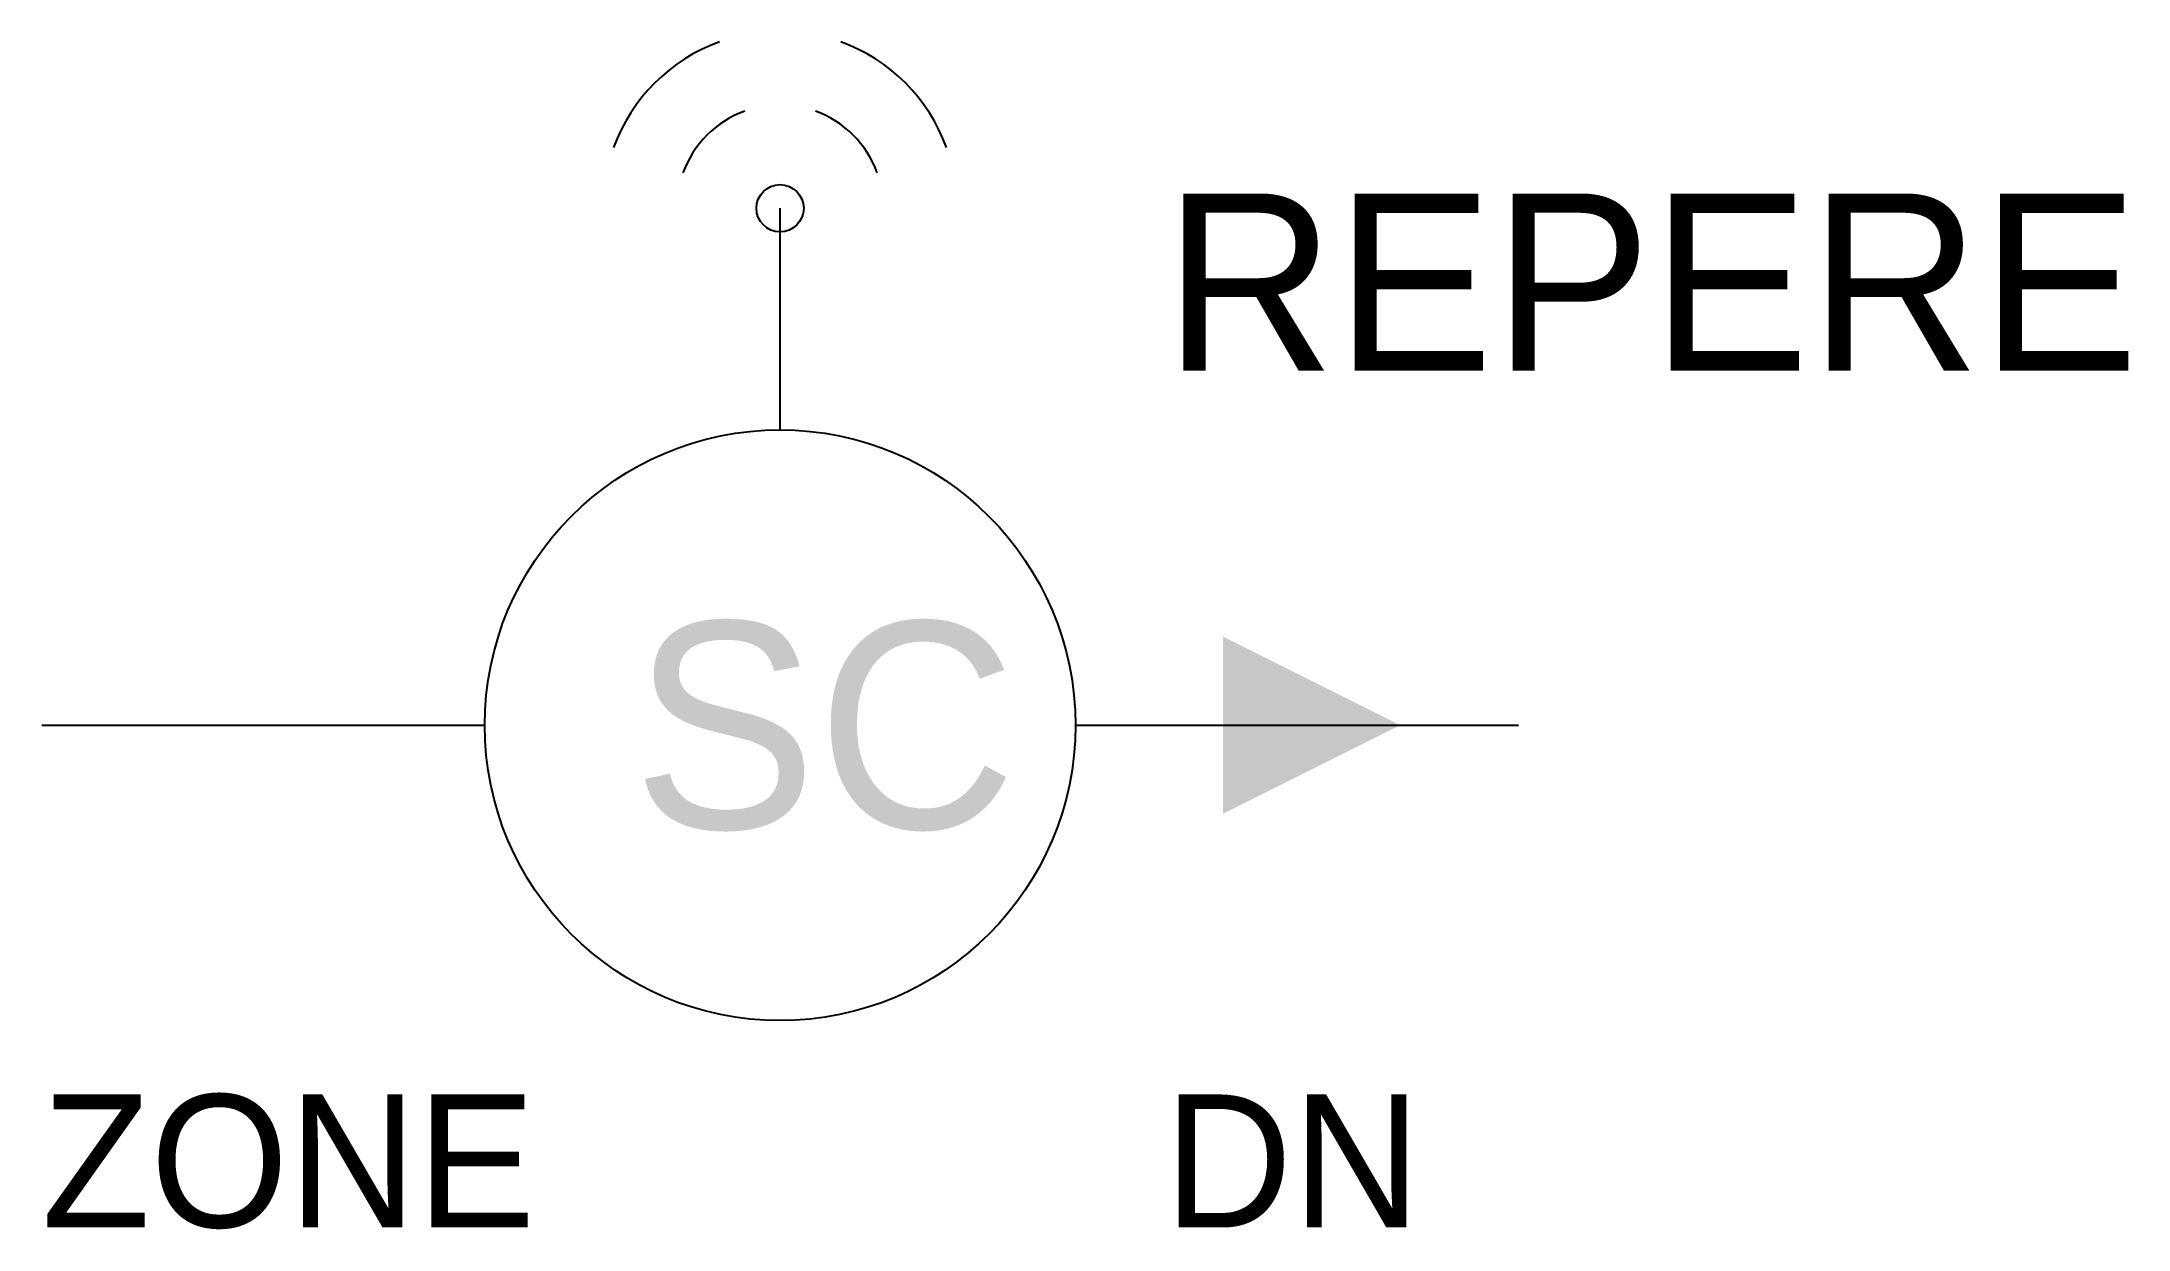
# Model space of a CAD drawing. Header units: millimetres. Extents: x -250 to 456, y -171 to 231.
import ezdxf

# ---------------------------------------------------------------- set-up
doc = ezdxf.new("R2010")
doc.units = ezdxf.units.MM
for name, color, linetype in [('PLB_RADIO', 3, 'Continuous'), ('PLB_SOUS_COMPTEUR', 5, 'Continuous'), ('PLB_TEXTE', 7, 'Continuous')]:
    doc.layers.add(name, color=color, linetype=linetype)

msp = doc.modelspace()

# ---------------------------------------------------------------- linework, layer by layer
at = {"layer": 'PLB_RADIO'}
msp.add_line((0, 100), (0, 175), dxfattribs=at)
msp.add_circle((0, 175), 8, dxfattribs=at)
for radius, start, end in [(60, 110, 160), (60, 20, 70), (35, 110, 160), (35, 20, 70)]:
    msp.add_arc((0, 175), radius, start, end, dxfattribs=at)
at = {"layer": 'PLB_SOUS_COMPTEUR'}
for p, q in [((-250, 0), (-100, 0)), ((100, 0), (250, 0))]:
    msp.add_line(p, q, dxfattribs=at)
msp.add_circle((0, 0), 100, dxfattribs=at)
msp.add_solid([(150, 30), (150, -30), (210, 0)], dxfattribs=at)

# ---------------------------------------------------------------- texts
msp.add_text('SC', height=70, dxfattribs=at).set_placement((-50, -35))
at = {"layer": 'PLB_TEXTE'}
for tag, p, s, height in [('REPERE', (130, 120), 'SC1', 60), ('ZONE', (-250, -170), 'Zone', 45), ('DN', (130, -170), 'DN25', 45)]:
    msp.add_attdef(tag, p, s, height=height, dxfattribs=at)

doc.saveas('drawing.dxf')
